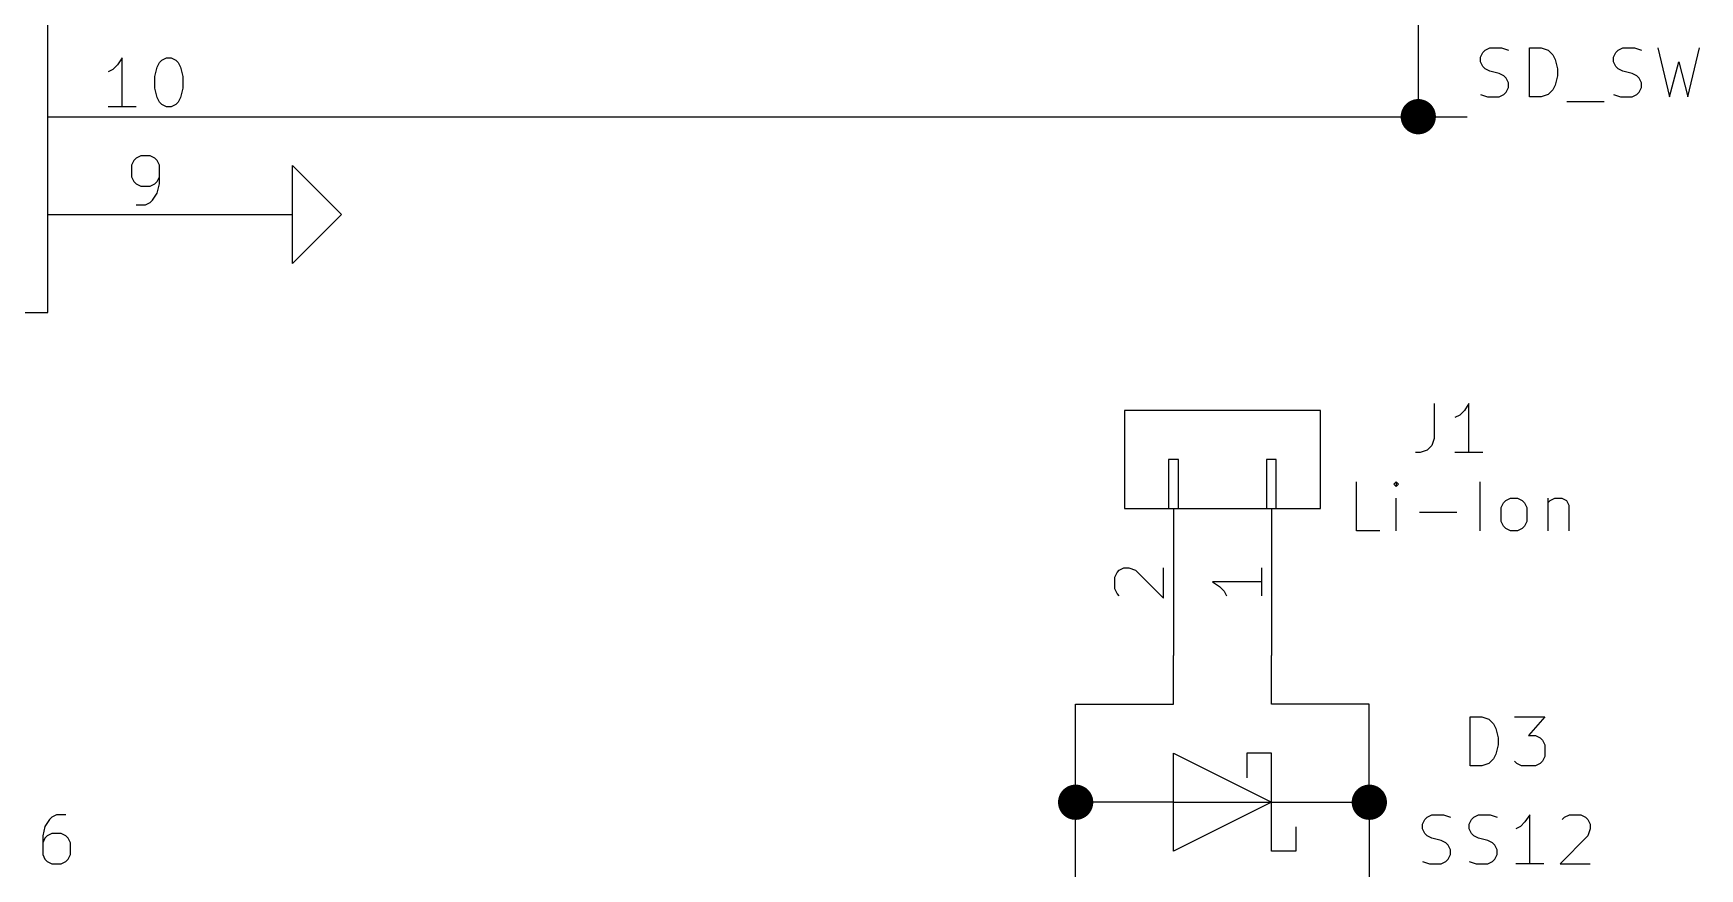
# Model space of a CAD drawing. Header units: inches. Extents: x 0.4 to 16.1, y -11.3 to -0.4.
# Drawn here: x 1.735 to 3.437, y -5.368 to -4.515 of the extents above; entities that cross this region are included whole.
import ezdxf

# ---------------------------------------------------------------- set-up
doc = ezdxf.new("R2010")
doc.units = ezdxf.units.IN
doc.header["$MEASUREMENT"] = 0
for name, color, linetype in [('GREENSIXTYFIVE', 129, 'CONTINUOUS'), ('LIGHTGREEN', 92, 'CONTINUOUS'), ('LIGHTRED', 12, 'CONTINUOUS'), ('RED', 14, 'CONTINUOUS'), ('REDSIX', 19, 'CONTINUOUS'), ('WHITE', 250, 'CONTINUOUS')]:
    doc.layers.add(name, color=color, linetype=linetype)

msp = doc.modelspace()

# ---------------------------------------------------------------- linework, layer by layer
at = {"layer": 'GREENSIXTYFIVE', "linetype": 'CONTINUOUS'}
for p, q in [((3.1661, -4.8928), (3.1661, -4.9285)), ((3.1971, -4.8999), (3.1923, -4.9047)), ((3.2018, -4.8928), (3.1971, -4.8999)), ((3.2018, -4.9428), (3.2018, -4.8928)), ((3.1923, -4.9047), (3.1875, -4.9071)), ((3.1637, -4.9357), (3.159, -4.9404)), ((3.1661, -4.9285), (3.1637, -4.9357)), ((3.1518, -4.9428), (3.1471, -4.9428)), ((3.159, -4.9404), (3.1518, -4.9428)), ((3.2161, -4.9428), (3.1875, -4.9428)), ((3.087, -5.0228), (3.087, -4.9728)), ((3.1275, -4.9728), (3.1251, -4.9752)), ((3.1251, -4.9752), (3.1275, -4.9776)), ((3.1299, -4.9752), (3.1275, -4.9728)), ((3.1275, -4.9728), (3.1275, -4.9776)), ((3.1275, -4.9776), (3.1299, -4.9752)), ((3.2132, -5.0228), (3.2132, -4.9728)), ((3.1275, -5.0228), (3.1275, -4.9895)), ((3.1513, -5.0038), (3.1894, -5.0038)), ((3.2347, -4.999), (3.2371, -4.9942)), ((3.2347, -5.0133), (3.2347, -4.999)), ((3.2371, -4.9942), (3.2394, -4.9918)), ((3.2394, -4.9918), (3.2442, -4.9895)), ((3.2442, -4.9895), (3.2513, -4.9895)), ((3.2513, -4.9895), (3.2561, -4.9918)), ((3.2561, -4.9918), (3.2585, -4.9942)), ((3.2585, -4.9942), (3.2609, -4.999)), ((3.2609, -4.999), (3.2609, -5.0133)), ((3.2823, -4.9895), (3.2823, -5.0228)), ((3.2823, -4.9942), (3.2847, -4.9918)), ((3.2847, -4.9918), (3.2894, -4.9895)), ((3.2894, -4.9895), (3.2966, -4.9895)), ((3.2966, -4.9895), (3.3013, -4.9918)), ((3.3013, -4.9918), (3.3037, -4.9966)), ((3.3037, -4.9966), (3.3037, -5.0228)), ((3.2371, -5.018), (3.2347, -5.0133)), ((3.2394, -5.0204), (3.2371, -5.018)), ((3.2442, -5.0228), (3.2394, -5.0204)), ((3.2561, -5.0204), (3.2513, -5.0228)), ((3.2585, -5.018), (3.2561, -5.0204)), ((3.2609, -5.0133), (3.2585, -5.018)), ((3.1109, -5.0228), (3.087, -5.0228)), ((3.2513, -5.0228), (3.2442, -5.0228)), ((3.2031, -5.2628), (3.2031, -5.2128)), ((3.2031, -5.2128), (3.215, -5.2128)), ((3.215, -5.2128), (3.2221, -5.2152)), ((3.2221, -5.2152), (3.2269, -5.2199)), ((3.2269, -5.2199), (3.2293, -5.2247)), ((3.2293, -5.2247), (3.2317, -5.2342)), ((3.2483, -5.2128), (3.2793, -5.2128)), ((3.2793, -5.2128), (3.2626, -5.2318)), ((3.2317, -5.2414), (3.2293, -5.2509)), ((3.2317, -5.2342), (3.2317, -5.2414)), ((3.2626, -5.2318), (3.2698, -5.2318)), ((3.2698, -5.2318), (3.2745, -5.2342)), ((3.2745, -5.2342), (3.2769, -5.2366)), ((3.2769, -5.2366), (3.2793, -5.2414)), ((3.2793, -5.2414), (3.2793, -5.2533)), ((3.2269, -5.2557), (3.2221, -5.2604)), ((3.2293, -5.2509), (3.2269, -5.2557)), ((3.2507, -5.2604), (3.2483, -5.258)), ((3.2769, -5.258), (3.2745, -5.2604)), ((3.2793, -5.2533), (3.2769, -5.258)), ((3.215, -5.2628), (3.2031, -5.2628)), ((3.2221, -5.2604), (3.215, -5.2628)), ((3.2555, -5.2628), (3.2507, -5.2604)), ((3.2698, -5.2628), (3.2555, -5.2628)), ((3.2745, -5.2604), (3.2698, -5.2628)), ((1.7472, -5.3247), (1.7449, -5.3342)), ((1.7472, -5.3247), (1.7449, -5.3342)), ((1.752, -5.3176), (1.7472, -5.3247)), ((1.752, -5.3176), (1.7472, -5.3247)), ((1.7544, -5.3152), (1.752, -5.3176)), ((1.7544, -5.3152), (1.752, -5.3176)), ((1.7591, -5.3128), (1.7544, -5.3152)), ((1.7591, -5.3128), (1.7544, -5.3152)), ((1.7687, -5.3128), (1.7591, -5.3128)), ((1.7687, -5.3128), (1.7591, -5.3128)), ((3.1543, -5.3223), (3.1567, -5.3176)), ((3.1543, -5.3271), (3.1543, -5.3223)), ((3.1567, -5.3318), (3.1543, -5.3271)), ((3.1567, -5.3176), (3.159, -5.3152)), ((3.159, -5.3152), (3.1638, -5.3128)), ((3.1638, -5.3128), (3.1757, -5.3128)), ((3.1757, -5.3128), (3.1829, -5.3152)), ((3.2019, -5.3223), (3.2043, -5.3176)), ((3.2019, -5.3271), (3.2019, -5.3223)), ((3.2043, -5.3318), (3.2019, -5.3271)), ((3.2043, -5.3176), (3.2067, -5.3152)), ((3.2067, -5.3152), (3.2114, -5.3128)), ((3.2114, -5.3128), (3.2233, -5.3128)), ((3.2233, -5.3128), (3.2305, -5.3152)), ((3.2543, -5.3247), (3.2495, -5.3271)), ((3.259, -5.3199), (3.2543, -5.3247)), ((3.2638, -5.3128), (3.259, -5.3199)), ((3.2638, -5.3628), (3.2638, -5.3128)), ((3.2971, -5.3176), (3.2995, -5.3152)), ((3.2995, -5.3152), (3.3043, -5.3128)), ((3.3043, -5.3128), (3.3162, -5.3128)), ((3.3162, -5.3128), (3.3209, -5.3152)), ((3.3209, -5.3152), (3.3233, -5.3176)), ((3.3233, -5.3176), (3.3257, -5.3223)), ((3.3257, -5.3271), (3.3233, -5.3342)), ((3.3257, -5.3223), (3.3257, -5.3271)), ((1.7449, -5.3342), (1.7449, -5.3533)), ((1.7449, -5.3342), (1.7449, -5.3533)), ((1.7472, -5.3366), (1.7449, -5.3414)), ((1.7472, -5.3366), (1.7449, -5.3414)), ((1.7496, -5.3342), (1.7472, -5.3366)), ((1.7496, -5.3342), (1.7472, -5.3366)), ((1.7544, -5.3319), (1.7496, -5.3342)), ((1.7544, -5.3319), (1.7496, -5.3342)), ((1.7639, -5.3319), (1.7544, -5.3319)), ((1.7639, -5.3319), (1.7544, -5.3319)), ((1.7687, -5.3342), (1.7639, -5.3319)), ((1.7687, -5.3342), (1.7639, -5.3319)), ((1.771, -5.3366), (1.7687, -5.3342)), ((1.771, -5.3366), (1.7687, -5.3342)), ((1.7734, -5.3414), (1.771, -5.3366)), ((1.7734, -5.3414), (1.771, -5.3366)), ((1.7734, -5.3533), (1.7734, -5.3414)), ((1.7734, -5.3533), (1.7734, -5.3414)), ((3.159, -5.3342), (3.1567, -5.3318)), ((3.1638, -5.3366), (3.159, -5.3342)), ((3.1733, -5.339), (3.1638, -5.3366)), ((3.1781, -5.3414), (3.1733, -5.339)), ((3.1805, -5.3438), (3.1781, -5.3414)), ((3.1829, -5.3485), (3.1805, -5.3438)), ((3.2067, -5.3342), (3.2043, -5.3318)), ((3.2114, -5.3366), (3.2067, -5.3342)), ((3.221, -5.339), (3.2114, -5.3366)), ((3.2257, -5.3414), (3.221, -5.339)), ((3.2281, -5.3438), (3.2257, -5.3414)), ((3.2305, -5.3485), (3.2281, -5.3438)), ((3.3233, -5.3342), (3.2948, -5.3628)), ((1.7449, -5.3533), (1.7472, -5.358)), ((1.7449, -5.3533), (1.7472, -5.358)), ((1.7472, -5.358), (1.7496, -5.3604)), ((1.7472, -5.358), (1.7496, -5.3604)), ((1.7496, -5.3604), (1.7544, -5.3628)), ((1.7496, -5.3604), (1.7544, -5.3628)), ((1.7639, -5.3628), (1.7687, -5.3604)), ((1.7639, -5.3628), (1.7687, -5.3604)), ((1.7687, -5.3604), (1.771, -5.358)), ((1.7687, -5.3604), (1.771, -5.358)), ((1.771, -5.358), (1.7734, -5.3533)), ((1.771, -5.358), (1.7734, -5.3533)), ((3.1543, -5.3604), (3.1614, -5.3628)), ((3.1733, -5.3628), (3.1781, -5.3604)), ((3.1781, -5.3604), (3.1805, -5.358)), ((3.1805, -5.358), (3.1829, -5.3533)), ((3.1829, -5.3533), (3.1829, -5.3485)), ((3.2019, -5.3604), (3.209, -5.3628)), ((3.221, -5.3628), (3.2257, -5.3604)), ((3.2257, -5.3604), (3.2281, -5.358)), ((3.2281, -5.358), (3.2305, -5.3533)), ((3.2305, -5.3533), (3.2305, -5.3485)), ((1.7544, -5.3628), (1.7639, -5.3628)), ((1.7544, -5.3628), (1.7639, -5.3628)), ((3.1614, -5.3628), (3.1733, -5.3628)), ((3.209, -5.3628), (3.221, -5.3628)), ((3.2781, -5.3628), (3.2495, -5.3628)), ((3.2948, -5.3628), (3.3257, -5.3628))]:
    msp.add_line(p, q, dxfattribs=at)
at = {"layer": 'LIGHTGREEN', "linetype": 'CONTINUOUS'}
for p, q in [((3.15, -3.6), (3.15, -4.6)), ((1.95, -4.6), (3.15, -4.6)), ((3.15, -4.6), (3.2, -4.6)), ((2.9, -5.2), (2.9, -5.15)), ((3, -5.2), (3, -5.15)), ((2.8, -5.2), (2.9, -5.2)), ((2.8, -5.3), (2.8, -5.2)), ((3.1, -5.2), (3, -5.2)), ((3.1, -5.3), (3.1, -5.2)), ((2.8, -5.4), (2.8, -5.3)), ((3.1, -5.3), (3.1, -5.4))]:
    msp.add_line(p, q, dxfattribs=at)
at = {"layer": 'LIGHTGREEN', "const_width": 0.018}
for points in [[(3.141, -4.6, 1), (3.159, -4.6, 1)], [(2.791, -5.3, 1), (2.809, -5.3, 1)], [(3.091, -5.3, 1), (3.109, -5.3, 1)]]:
    msp.add_lwpolyline(points, format="xyb", close=True, dxfattribs=at)
at = {"layer": 'LIGHTRED', "linetype": 'CONTINUOUS'}
for p, q in [((1.8262, -4.5399), (1.8214, -4.547)), ((1.8262, -4.5399), (1.8214, -4.547)), ((1.8262, -4.5899), (1.8262, -4.5399)), ((1.8262, -4.5899), (1.8262, -4.5399)), ((1.8643, -4.5446), (1.8667, -4.5423)), ((1.8643, -4.5446), (1.8667, -4.5423)), ((1.8667, -4.5423), (1.8714, -4.5399)), ((1.8667, -4.5423), (1.8714, -4.5399)), ((1.8714, -4.5399), (1.8762, -4.5399)), ((1.8714, -4.5399), (1.8762, -4.5399)), ((1.8762, -4.5399), (1.8809, -4.5423)), ((1.8762, -4.5399), (1.8809, -4.5423)), ((1.8809, -4.5423), (1.8833, -4.5446)), ((1.8809, -4.5423), (1.8833, -4.5446)), ((1.8167, -4.5518), (1.8119, -4.5542)), ((1.8167, -4.5518), (1.8119, -4.5542)), ((1.8214, -4.547), (1.8167, -4.5518)), ((1.8214, -4.547), (1.8167, -4.5518)), ((1.8595, -4.5589), (1.8619, -4.5494)), ((1.8595, -4.5589), (1.8619, -4.5494)), ((1.8595, -4.5708), (1.8595, -4.5589)), ((1.8595, -4.5708), (1.8595, -4.5589)), ((1.8619, -4.5494), (1.8643, -4.5446)), ((1.8619, -4.5494), (1.8643, -4.5446)), ((1.8833, -4.5446), (1.8857, -4.5494)), ((1.8833, -4.5446), (1.8857, -4.5494)), ((1.8857, -4.5494), (1.8881, -4.5589)), ((1.8857, -4.5494), (1.8881, -4.5589)), ((1.8881, -4.5589), (1.8881, -4.5708)), ((1.8881, -4.5589), (1.8881, -4.5708)), ((1.8619, -4.5804), (1.8595, -4.5708)), ((1.8619, -4.5804), (1.8595, -4.5708)), ((1.8881, -4.5708), (1.8857, -4.5804)), ((1.8881, -4.5708), (1.8857, -4.5804)), ((1.8405, -4.5899), (1.8119, -4.5899)), ((1.8405, -4.5899), (1.8119, -4.5899)), ((1.8643, -4.5851), (1.8619, -4.5804)), ((1.8643, -4.5851), (1.8619, -4.5804)), ((1.8667, -4.5875), (1.8643, -4.5851)), ((1.8667, -4.5875), (1.8643, -4.5851)), ((1.8714, -4.5899), (1.8667, -4.5875)), ((1.8714, -4.5899), (1.8667, -4.5875)), ((1.8762, -4.5899), (1.8714, -4.5899)), ((1.8762, -4.5899), (1.8714, -4.5899)), ((1.8809, -4.5875), (1.8762, -4.5899)), ((1.8809, -4.5875), (1.8762, -4.5899)), ((1.8833, -4.5851), (1.8809, -4.5875)), ((1.8833, -4.5851), (1.8809, -4.5875)), ((1.8857, -4.5804), (1.8833, -4.5851)), ((1.8857, -4.5804), (1.8833, -4.5851)), ((1.8381, -4.6446), (1.8357, -4.6494)), ((1.8381, -4.6446), (1.8357, -4.6494)), ((1.8405, -4.6423), (1.8381, -4.6446)), ((1.8405, -4.6423), (1.8381, -4.6446)), ((1.8452, -4.6399), (1.8405, -4.6423)), ((1.8452, -4.6399), (1.8405, -4.6423)), ((1.8548, -4.6399), (1.8452, -4.6399)), ((1.8548, -4.6399), (1.8452, -4.6399)), ((1.8595, -4.6423), (1.8548, -4.6399)), ((1.8595, -4.6423), (1.8548, -4.6399)), ((1.8619, -4.6446), (1.8595, -4.6423)), ((1.8619, -4.6446), (1.8595, -4.6423)), ((1.8643, -4.6494), (1.8619, -4.6446)), ((1.8643, -4.6494), (1.8619, -4.6446)), ((1.8357, -4.6494), (1.8357, -4.6613)), ((1.8357, -4.6494), (1.8357, -4.6613)), ((1.8357, -4.6613), (1.8381, -4.6661)), ((1.8357, -4.6613), (1.8381, -4.6661)), ((1.8619, -4.6661), (1.8643, -4.6613)), ((1.8619, -4.6661), (1.8643, -4.6613)), ((1.8643, -4.6684), (1.8643, -4.6494)), ((1.8643, -4.6684), (1.8643, -4.6494)), ((1.8381, -4.6661), (1.8405, -4.6684)), ((1.8381, -4.6661), (1.8405, -4.6684)), ((1.8405, -4.6684), (1.8452, -4.6708)), ((1.8405, -4.6684), (1.8452, -4.6708)), ((1.8452, -4.6708), (1.8548, -4.6708)), ((1.8452, -4.6708), (1.8548, -4.6708)), ((1.8548, -4.6708), (1.8595, -4.6684)), ((1.8548, -4.6708), (1.8595, -4.6684)), ((1.8571, -4.6851), (1.8619, -4.678)), ((1.8571, -4.6851), (1.8619, -4.678)), ((1.8595, -4.6684), (1.8619, -4.6661)), ((1.8595, -4.6684), (1.8619, -4.6661)), ((1.8619, -4.678), (1.8643, -4.6684)), ((1.8619, -4.678), (1.8643, -4.6684)), ((1.8405, -4.6899), (1.85, -4.6899)), ((1.8405, -4.6899), (1.85, -4.6899)), ((1.85, -4.6899), (1.8548, -4.6875)), ((1.85, -4.6899), (1.8548, -4.6875)), ((1.8548, -4.6875), (1.8571, -4.6851)), ((1.8548, -4.6875), (1.8571, -4.6851)), ((2.8399, -5.0702), (2.8423, -5.0655)), ((2.8399, -5.0821), (2.8399, -5.0702)), ((2.8423, -5.0655), (2.8446, -5.0631)), ((2.8446, -5.0631), (2.8494, -5.0607)), ((2.8494, -5.0607), (2.8542, -5.0607)), ((2.8542, -5.0607), (2.8613, -5.0631)), ((2.8613, -5.0631), (2.8899, -5.0917)), ((2.8899, -5.0917), (2.8899, -5.0607)), ((2.9899, -5.0607), (2.9899, -5.0893)), ((2.8423, -5.0869), (2.8399, -5.0821)), ((2.8446, -5.0893), (2.8423, -5.0869)), ((2.9899, -5.075), (2.9399, -5.075)), ((2.9399, -5.075), (2.947, -5.0798)), ((2.947, -5.0798), (2.9518, -5.0845)), ((2.9518, -5.0845), (2.9542, -5.0893))]:
    msp.add_line(p, q, dxfattribs=at)
at = {"layer": 'RED', "linetype": 'CONTINUOUS'}
for p, q in [((1.75, -4.8), (1.75, -3.7)), ((1.75, -4.6), (1.95, -4.6)), ((1.75, -4.6), (1.95, -4.6)), ((2, -4.7), (2, -4.65)), ((2, -4.65), (2.05, -4.7)), ((1.75, -4.7), (1.95, -4.7)), ((1.75, -4.7), (1.95, -4.7)), ((1.95, -4.7), (2, -4.7)), ((2.05, -4.7), (2, -4.75)), ((2, -4.75), (2, -4.7)), ((0.95, -4.8), (1.75, -4.8)), ((3.05, -4.9), (2.85, -4.9)), ((2.85, -4.9), (2.85, -5)), ((3.05, -5), (3.05, -4.9)), ((2.905, -4.95), (2.895, -4.95)), ((2.895, -4.95), (2.895, -5)), ((2.905, -5), (2.905, -4.95)), ((3.005, -4.95), (2.995, -4.95)), ((2.995, -4.95), (2.995, -5)), ((3.005, -5), (3.005, -4.95)), ((2.85, -5), (3.05, -5)), ((2.895, -5), (2.905, -5)), ((2.9, -5), (2.9, -5.15)), ((2.995, -5), (3.005, -5)), ((3, -5), (3, -5.15)), ((2.9, -5.35), (2.9, -5.25)), ((2.9, -5.25), (3, -5.3)), ((3, -5.25), (2.975, -5.25)), ((2.975, -5.25), (2.975, -5.275)), ((3, -5.35), (3, -5.25)), ((2.9, -5.3), (2.8, -5.3)), ((3, -5.3), (2.9, -5.35)), ((2.9, -5.3), (3, -5.3)), ((3, -5.3), (3.1, -5.3)), ((3.025, -5.325), (3.025, -5.35)), ((3.025, -5.35), (3, -5.35))]:
    msp.add_line(p, q, dxfattribs=at)
at = {"layer": 'REDSIX', "linetype": 'CONTINUOUS'}
for p, q in [((3.2136, -4.5393), (3.216, -4.5346)), ((3.2136, -4.5441), (3.2136, -4.5393)), ((3.216, -4.5488), (3.2136, -4.5441)), ((3.216, -4.5346), (3.2184, -4.5322)), ((3.2184, -4.5322), (3.2232, -4.5298)), ((3.2232, -4.5298), (3.2351, -4.5298)), ((3.2351, -4.5298), (3.2422, -4.5322)), ((3.2636, -4.5798), (3.2636, -4.5298)), ((3.2636, -4.5298), (3.2755, -4.5298)), ((3.2755, -4.5298), (3.2827, -4.5322)), ((3.2827, -4.5322), (3.2874, -4.5369)), ((3.2874, -4.5369), (3.2898, -4.5417)), ((3.2898, -4.5417), (3.2922, -4.5512)), ((3.3493, -4.5393), (3.3517, -4.5346)), ((3.3493, -4.5441), (3.3493, -4.5393)), ((3.3517, -4.5488), (3.3493, -4.5441)), ((3.3517, -4.5346), (3.3541, -4.5322)), ((3.3541, -4.5322), (3.3589, -4.5298)), ((3.3589, -4.5298), (3.3708, -4.5298)), ((3.3708, -4.5298), (3.3779, -4.5322)), ((3.3946, -4.5298), (3.4065, -4.5798)), ((3.4065, -4.5798), (3.416, -4.5441)), ((3.416, -4.5441), (3.4255, -4.5798)), ((3.4255, -4.5798), (3.4374, -4.5298)), ((3.2184, -4.5512), (3.216, -4.5488)), ((3.2232, -4.5536), (3.2184, -4.5512)), ((3.2327, -4.556), (3.2232, -4.5536)), ((3.2374, -4.5584), (3.2327, -4.556)), ((3.2398, -4.5608), (3.2374, -4.5584)), ((3.2422, -4.5655), (3.2398, -4.5608)), ((3.2922, -4.5584), (3.2898, -4.5679)), ((3.2922, -4.5512), (3.2922, -4.5584)), ((3.3541, -4.5512), (3.3517, -4.5488)), ((3.3589, -4.5536), (3.3541, -4.5512)), ((3.3684, -4.556), (3.3589, -4.5536)), ((3.3731, -4.5584), (3.3684, -4.556)), ((3.3755, -4.5608), (3.3731, -4.5584)), ((3.3779, -4.5655), (3.3755, -4.5608)), ((3.2136, -4.5774), (3.2208, -4.5798)), ((3.2327, -4.5798), (3.2374, -4.5774)), ((3.2374, -4.5774), (3.2398, -4.575)), ((3.2398, -4.575), (3.2422, -4.5703)), ((3.2422, -4.5703), (3.2422, -4.5655)), ((3.2827, -4.5774), (3.2755, -4.5798)), ((3.2874, -4.5727), (3.2827, -4.5774)), ((3.2898, -4.5679), (3.2874, -4.5727)), ((3.3493, -4.5774), (3.3565, -4.5798)), ((3.3684, -4.5798), (3.3731, -4.5774)), ((3.3731, -4.5774), (3.3755, -4.575)), ((3.3755, -4.575), (3.3779, -4.5703)), ((3.3779, -4.5703), (3.3779, -4.5655)), ((3.2208, -4.5798), (3.2327, -4.5798)), ((3.2755, -4.5798), (3.2636, -4.5798)), ((3.3017, -4.5846), (3.3398, -4.5846)), ((3.3565, -4.5798), (3.3684, -4.5798))]:
    msp.add_line(p, q, dxfattribs=at)
at = {"layer": 'WHITE', "linetype": 'CONTINUOUS'}
for p, q in [((1.75, -4.8), (1.75, -3.7)), ((0.95, -4.8), (1.75, -4.8)), ((3.05, -4.9), (2.85, -4.9)), ((2.85, -4.9), (2.85, -5)), ((3.05, -5), (3.05, -4.9)), ((2.85, -5), (3.05, -5))]:
    msp.add_line(p, q, dxfattribs=at)

doc.saveas('drawing.dxf')
